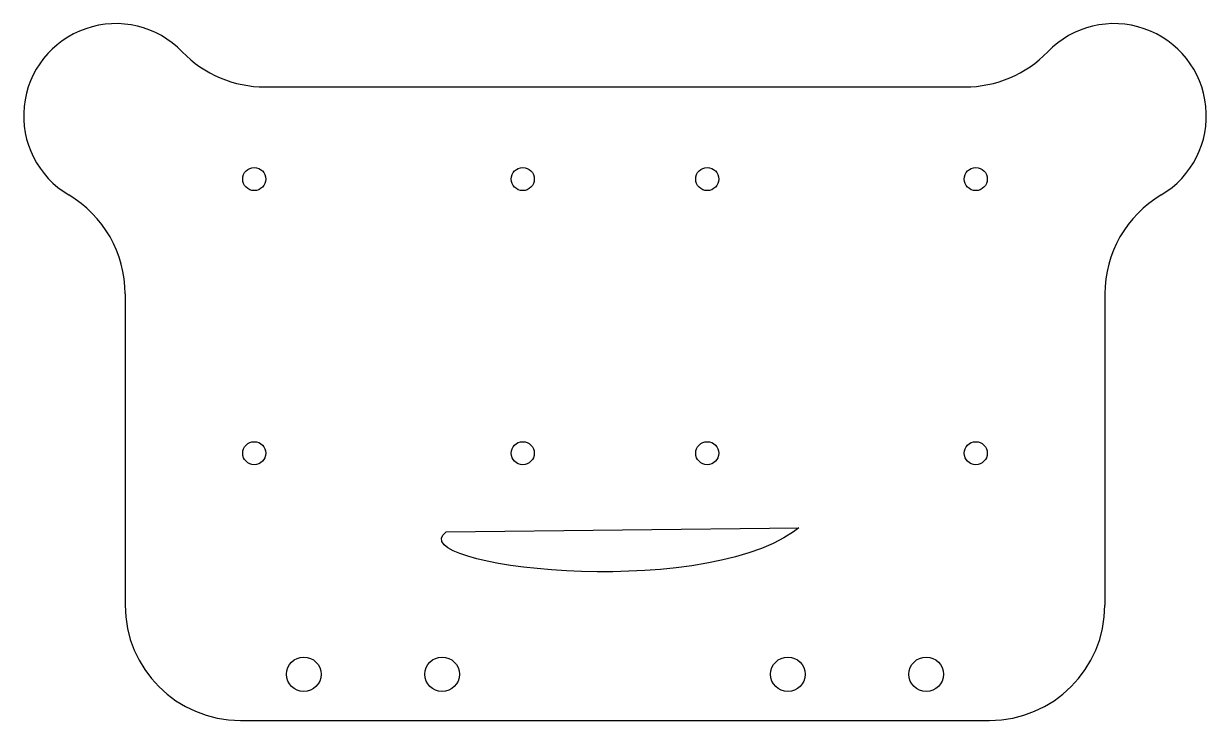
# Model space of a CAD drawing. Header units: millimetres. Extents: x -51 to 51, y -28 to 33.
import ezdxf

# ---------------------------------------------------------------- set-up
doc = ezdxf.new("R2010")
doc.units = ezdxf.units.MM

msp = doc.modelspace()

# ---------------------------------------------------------------- linework, layer by layer
at = {"color": 7, "linetype": 'Continuous', "lineweight": 25}
for p, q in [((-30.35, 27.5), (30.35, 27.5)), ((-42.5, 9.53), (-42.5, -17.5)), ((42.5, 9.53), (42.5, -17.5)), ((-14.66, -11.12), (15.94, -10.79)), ((-32.5, -27.5), (32.5, -27.5))]:
    msp.add_line(p, q, dxfattribs=at)
for centre, radius in [((-31.3, 19.5), 1), ((-8, 19.5), 1), ((8, 19.5), 1), ((31.3, 19.5), 1), ((-31.3, -4.3), 1), ((-8, -4.3), 1), ((8, -4.3), 1), ((31.3, -4.3), 1), ((-27, -23.5), 1.5), ((-15, -23.5), 1.5), ((15, -23.5), 1.5), ((27, -23.5), 1.5)]:
    msp.add_circle(centre, radius, dxfattribs=at)
for centre, radius, start, end in [((-43.3, 25), 8, 43.983, 239.2668), ((43.3, 25), 8, 300.7332, 136.017), ((-30.35, 37.5), 10, 223.983, 270), ((30.35, 37.5), 10, 270, 316.017), ((-52.5, 9.53), 10, 0, 59.2668), ((52.5, 9.53), 10, 120.7332, 180), ((-32.5, -17.5), 10, 180, 270), ((32.5, -17.5), 10, 270, 0)]:
    msp.add_arc(centre, radius, start, end, dxfattribs=at)
msp.add_open_spline([(15.94, -10.79), (15.8, -10.9), (7.47, -17.15), (-18.53, -14.19), (-14.66, -11.12)], degree=3, knots=[0, 0, 0, 0, 0.0089764, 0.5008831, 0.5008831, 0.5008831, 0.5008831], dxfattribs=at)

doc.saveas('drawing.dxf')
